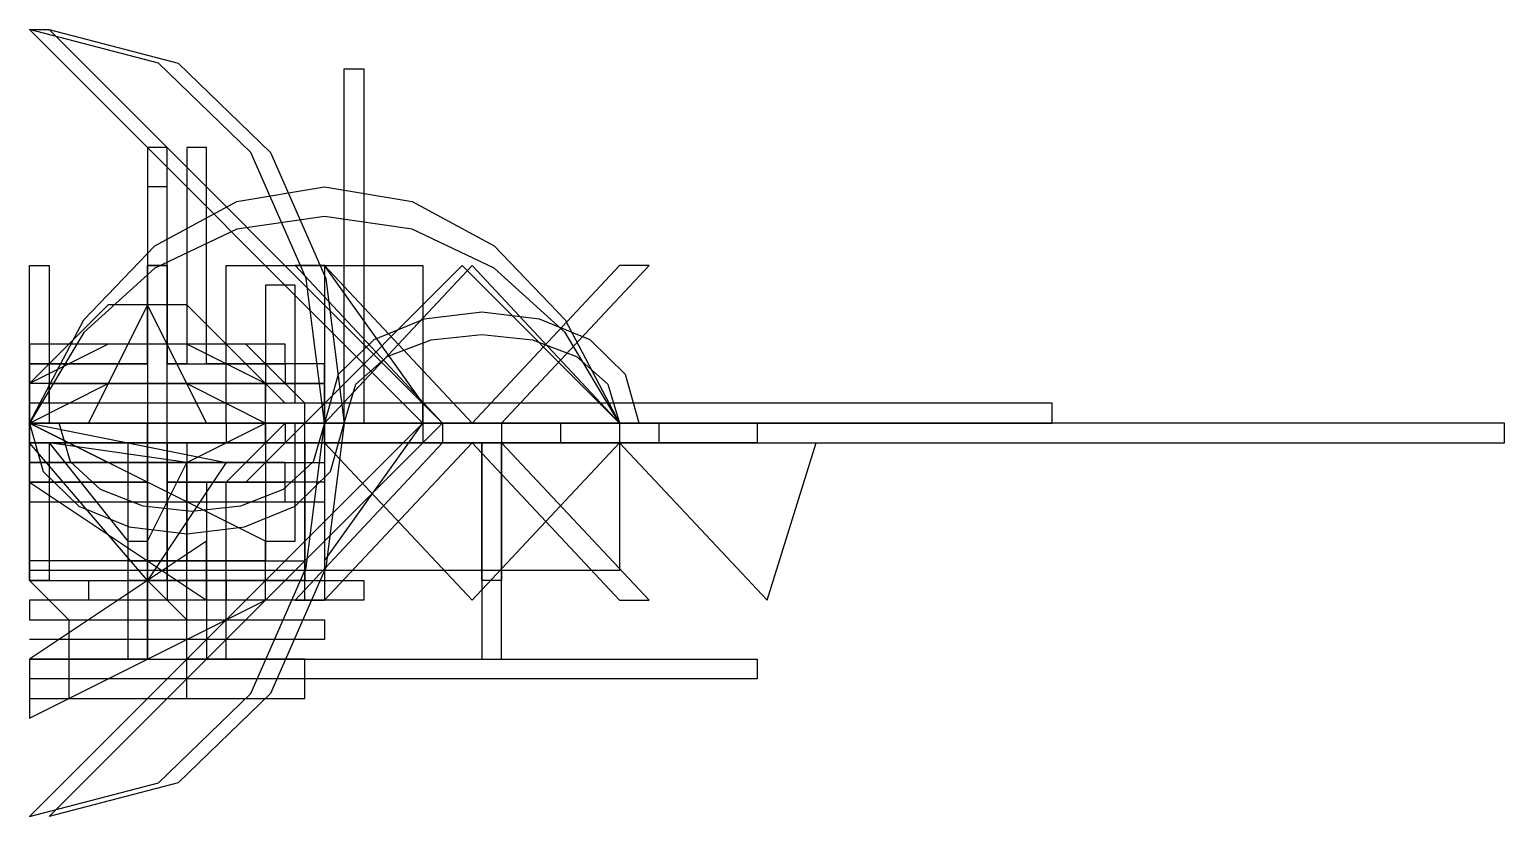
# Model space of a CAD drawing. Extents: x 0 to 75, y -20 to 20.
import ezdxf

# ---------------------------------------------------------------- set-up
doc = ezdxf.new("R2010")
doc.units = 0
doc.layers.get('0').update_dxf_attribs({"linetype": 'CONTINUOUS'})

msp = doc.modelspace()

# ---------------------------------------------------------------- linework, layer by layer
for p, q in [((0, 20), (1, 20)), ((20, 0), (0, 20)), ((0, 20), (1, 20)), ((1, 20), (21, 0)), ((16, 0), (16, 18)), ((16, 18), (17, 18)), ((16, 0), (16, 18)), ((16, 18), (17, 18)), ((16, 0), (16, 18)), ((16, 18), (17, 18)), ((16, 0), (16, 18)), ((16, 18), (17, 18)), ((17, 18), (17, 0)), ((17, 18), (17, 0)), ((17, 18), (17, 0)), ((17, 18), (17, 0)), ((7, 14), (6, 14)), ((6, 14), (6, 3)), ((7, 3), (7, 14)), ((9, 14), (8, 14)), ((8, 14), (8, 3)), ((9, 3), (9, 14)), ((7, 12), (6, 12)), ((6, 12), (6, 0)), ((7, 12), (6, 12)), ((6, 12), (6, 0)), ((7, 12), (6, 12)), ((6, 12), (6, 0)), ((7, 12), (6, 12)), ((6, 12), (6, 0)), ((7, 0), (7, 12)), ((7, 0), (7, 12)), ((7, 0), (7, 12)), ((7, 0), (7, 12)), ((0, 0), (0, 8)), ((0, 8), (1, 8)), ((0, 0), (0, 8)), ((0, 8), (1, 8)), ((0, 0), (0, 8)), ((0, 8), (1, 8)), ((0, 0), (0, 8)), ((0, 8), (1, 8)), ((1, 8), (1, 0)), ((1, 8), (1, 0)), ((1, 8), (1, 0)), ((1, 8), (1, 0)), ((6, 3), (6, 8)), ((6, 8), (7, 8)), ((7, 8), (6, 8)), ((6, 8), (6, 0)), ((7, 8), (7, 3)), ((7, 0), (7, 8)), ((10, 0), (10, 8)), ((10, 8), (20, 8)), ((15, 8), (13.5, 8)), ((13.5, 8), (21, 0)), ((22, 8), (14, 0)), ((22.5, 8), (15, 0)), ((20, 1), (15, 8)), ((15, 8), (15, 1)), ((22.5, 0), (15, 8)), ((15, 8), (15, 0)), ((20, 1), (15, 8)), ((15, 8), (15, 1)), ((22.5, 0), (15, 8)), ((20, 8), (20, 0)), ((30, 0), (22, 8)), ((30, 0), (22.5, 8)), ((30, 8), (22.5, 0)), ((24, 0), (31.5, 8)), ((31.5, 8), (30, 8)), ((13.5, 7), (12, 7)), ((12, 7), (12, 1)), ((13.5, 1), (13.5, 7)), ((4, 6), (0, 2)), ((6, 6), (3, 0)), ((6, 6), (3, 0)), ((8, 6), (4, 6)), ((9, 0), (6, 6)), ((9, 0), (6, 6)), ((12, 2), (8, 6)), ((13, 4), (0, 4)), ((0, 4), (0, 3)), ((4, 4), (0, 2)), ((4, 4), (0, 2)), ((8, 4), (4, 4)), ((8, 4), (4, 4)), ((12, 2), (8, 4)), ((12, 2), (8, 4)), ((11, 4), (10, 4)), ((10, 4), (13, 1)), ((11, 4), (10, 4)), ((10, 4), (13, 1)), ((14, 1), (11, 4)), ((14, 1), (11, 4)), ((13, 3), (13, 4)), ((0, 3), (6, 3)), ((0, 3), (6, 3)), ((6, 3), (0, 3)), ((0, 3), (0, 0)), ((6, 3), (6, -3)), ((7, 3), (13, 3)), ((7, -3), (7, 3)), ((7, 3), (13, 3)), ((8, 3), (7, 3)), ((15, 3), (9, 3)), ((13, 3), (13, 2)), ((15, 2), (15, 3)), ((13, 2), (0, 2)), ((0, 0), (4, 2)), ((0, 2), (0, 0)), ((0, 0), (4, 2)), ((0, 2), (0, 0)), ((0, 2), (0, 0)), ((1, 1), (1, 2)), ((1, 2), (15, 2)), ((4, 2), (8, 2)), ((4, 2), (8, 2)), ((8, 2), (12, 0)), ((8, 2), (12, 0)), ((12, 0), (12, 2)), ((12, 0), (12, 2)), ((15, 2), (12, 2)), ((15, 0), (15, 2)), ((15, 1), (0, 1)), ((13, 1), (0, 1)), ((15, 1), (0, 1)), ((12, 1), (0, 1)), ((0, 1), (0, 0)), ((13, 1), (0, 1)), ((15, 1), (1, 1)), ((52, 1), (13.5, 1)), ((14, 0), (14, 1)), ((14, 0), (14, 1)), ((15, 0), (15, 1)), ((20, 0), (20, 1)), ((20, 0), (20, 1)), ((52, 0), (52, 1)), ((6, 0), (0, 0)), ((15, 0), (0, 0)), ((0, 0), (15, 0)), ((0, 0), (24, 0)), ((0, -8), (0, 0)), ((0, 0), (15, 0)), ((0, 0), (15, 0)), ((0, 0), (20, 0)), ((0, 0), (10, -2)), ((6, 0), (0, 0)), ((1.5, 0), (0, 0)), ((0, 0), (15, 0)), ((0, -3), (0, 0)), ((0, 0), (37, 0)), ((0, 0), (21, 0)), ((6, 0), (0, 0)), ((0, 0), (0, -4)), ((15, 0), (0, 0)), ((0, 0), (27, 0)), ((0, 0), (13, 0)), ((0, 0), (0, -2)), ((14, 0), (0, 0)), ((0, 0), (13, 0)), ((0, -1), (0, 0)), ((75, 0), (0, 0)), ((6, 0), (0, 0)), ((3, 0), (0, 0)), ((0, 0), (4, -2)), ((6, 0), (0, 0)), ((0, 0), (15, 0)), ((0, 0), (10, 0)), ((0, 0), (30, 0)), ((0, -7.5), (0, 0)), ((0, 0), (10, 0)), ((0, -1), (0, 0)), ((0, -1), (0, 0)), ((0, -1), (0, 0)), ((0, 0), (0, -3)), ((12, -6), (0, 0)), ((0, 0), (15, 0)), ((21, 0), (0, 0)), ((14, 0), (0, 0)), ((0, 0), (12, 0)), ((0, -20), (20, 0)), ((0, 0), (0, -8)), ((6, 0), (0, 0)), ((0, 0), (0, -8)), ((6, 0), (0, 0)), ((0, 0), (0, -8)), ((6, 0), (0, 0)), ((0, 0), (0, -8)), ((6, 0), (0, 0)), ((0, 0), (0, -8)), ((6, 0), (0, 0)), ((3, 0), (0, 0)), ((0, 0), (0, -4)), ((0, 0), (13, 0)), ((1, 0), (16, 0)), ((1, 0), (16, 0)), ((1, 0), (16, 0)), ((1, 0), (16, 0)), ((21, 0), (1, -20)), ((6, -8), (6, 0)), ((6, -8), (6, 0)), ((6, -8), (6, 0)), ((6, -8), (6, 0)), ((6, -8), (6, 0)), ((15, 0), (7, 0)), ((15, 0), (7, 0)), ((15, 0), (7, 0)), ((15, 0), (7, 0)), ((15, 0), (7, 0)), ((8, -2), (12, 0)), ((12, 0), (9, 0)), ((12, 0), (9, 0)), ((13, 0), (10, -3)), ((10, 0), (10, -1)), ((13, 0), (10, -3)), ((11, -3), (14, 0)), ((11, -3), (14, 0)), ((12, -1), (12, 0)), ((12, 0), (15, 0)), ((12, 0), (12, -6)), ((12, -1), (12, 0)), ((13, 0), (13, -1)), ((13.5, -6), (13.5, 0)), ((13.5, 0), (52, 0)), ((14, -2), (14, 0)), ((15, -1), (15, 0)), ((15, 0), (15, -7)), ((15, -7), (20, 0)), ((15, 0), (15, -1)), ((15, 0), (15, -1)), ((15, -1), (15, 0)), ((15, 0), (15, -1)), ((15, -1), (15, 0)), ((15, -1), (15, 0)), ((15, -1), (15, 0)), ((15, 0), (15, -7)), ((15, -7), (20, 0)), ((17, 0), (32, 0)), ((17, 0), (32, 0)), ((17, 0), (32, 0)), ((20, 0), (20, -1)), ((20, 0), (30, 0)), ((21, 0), (21, -1)), ((75, 0), (22.5, 0)), ((24, 0), (24, -8)), ((75, 0), (24, 0)), ((27, 0), (27, -1)), ((75, 0), (30, 0)), ((30, 0), (31, 0)), ((30, 0), (30, -1)), ((30, 0), (30, -7.5)), ((75, 0), (30, 0)), ((32, 0), (32, -1)), ((32, 0), (32, -1)), ((32, 0), (32, -1)), ((37, 0), (37, -1)), ((75, -1), (75, 0)), ((75, -1), (75, 0)), ((75, -1), (75, 0)), ((75, -1), (75, 0)), ((75, -1), (75, 0)), ((0, -1), (15, -1)), ((0, -1), (15, -1)), ((7, -1), (0, -1)), ((7, -1), (0, -1)), ((20, -1), (0, -1)), ((0, -1), (0, -8)), ((6, -8), (0, -1)), ((0, -1), (1, -1)), ((0, -1), (15, -1)), ((37, -1), (0, -1)), ((14, -1), (0, -1)), ((0, -1), (0, -8)), ((0, -1), (15, -1)), ((0, -1), (15, -1)), ((27, -1), (0, -1)), ((6, -1), (0, -1)), ((0, -1), (15, -1)), ((0, -1), (15, -1)), ((0, -1), (12, -1)), ((0, -1), (15, -1)), ((30, -1), (0, -1)), ((10, -1), (0, -1)), ((0, -1), (0, -8)), ((32, -1), (0, -1)), ((32, -1), (0, -1)), ((32, -1), (0, -1)), ((0, -1), (21, -1)), ((0, -1), (75, -1)), ((0, -1), (12, -1)), ((23, -1), (1, -1)), ((1, -1), (1, -8)), ((1, -1), (5, -6)), ((8, -2), (1, -1)), ((15, -1), (1, -1)), ((1, -1), (1, -2)), ((5, -1), (5, -12)), ((6, -12), (6, -1)), ((6, -8), (6, -1)), ((7, -7), (7, -1)), ((7, -7), (7, -1)), ((13, -1), (7, -1)), ((7, -1), (7, -8)), ((15, -1), (8, -1)), ((8, -1), (8, -7)), ((15, -1), (8, -1)), ((8, -1), (8, -7)), ((21, -1), (13.5, -9)), ((21, -1), (14, -1)), ((14, -1), (14, -8)), ((14, -9), (14, -1)), ((15, -1), (22.5, -9)), ((15, -1), (15, -9)), ((15, -9), (22.5, -1)), ((15, -1), (22.5, -9)), ((15, -9), (22.5, -1)), ((22.5, -9), (30, -1)), ((22.5, -1), (75, -1)), ((22.5, -9), (30, -1)), ((22.5, -1), (30, -9)), ((23, -8), (23, -1)), ((23, -1), (23, -12)), ((24, -12), (24, -1)), ((31.5, -9), (24, -1)), ((24, -1), (75, -1)), ((30, -1), (75, -1)), ((30, -1), (37.5, -9)), ((37.5, -9), (40, -1)), ((40, -1), (75, -1)), ((13, -2), (0, -2)), ((0, -2), (6, -2)), ((1, -2), (15, -2)), ((4, -2), (8, -2)), ((10, -2), (6, -8)), ((6, -6), (8, -2)), ((6, -2), (6, -12)), ((8, -12), (8, -2)), ((8, -2), (14, -2)), ((13, -3), (13, -2)), ((15, -2), (15, -3)), ((0, -3), (6, -3)), ((6, -3), (0, -3)), ((6, -3), (0, -3)), ((0, -7), (0, -3)), ((0, -3), (9, -9)), ((0, -7), (0, -3)), ((6, -3), (6, -8)), ((6, -9), (6, -3)), ((7, -8), (7, -3)), ((7, -3), (13, -3)), ((8, -3), (7, -3)), ((7, -3), (7, -9)), ((13, -3), (7, -3)), ((8, -9), (8, -3)), ((15, -3), (9, -3)), ((9, -3), (9, -9)), ((9, -3), (9, -12)), ((10, -12), (10, -3)), ((10, -3), (11, -3)), ((10, -3), (11, -3)), ((13, -4), (13, -3)), ((0, -4), (13, -4)), ((0, -4), (12, -4)), ((0, -4), (15, -4)), ((0, -4), (12, -4)), ((12, -4), (12, -7)), ((12, -4), (12, -7)), ((9, -6), (0, -12)), ((5, -6), (6, -6)), ((9, -9), (9, -6)), ((12, -9), (12, -6)), ((12, -6), (13.5, -6)), ((12, -7), (0, -7)), ((12, -7), (0, -7)), ((30, -7.5), (0, -7.5)), ((5, -7), (14, -7)), ((8, -7), (7, -7)), ((8, -7), (7, -7)), ((14, -7), (14, -8)), ((0, -8), (15, -8)), ((1, -8), (0, -8)), ((0, -8), (9, -8)), ((0, -8), (10, -8)), ((0, -8), (3, -8)), ((0, -8), (2, -10)), ((0, -8), (2, -10)), ((0, -8), (2, -10)), ((0, -8), (2, -10)), ((0, -8), (2, -10)), ((3, -8), (3, -9)), ((14, -8), (5, -8)), ((6, -8), (7, -8)), ((7, -8), (6, -8)), ((8, -10), (6, -8)), ((8, -10), (6, -8)), ((8, -10), (6, -8)), ((8, -10), (6, -8)), ((8, -10), (6, -8)), ((9, -8), (9, -9)), ((10, -8), (10, -9)), ((14, -8), (17, -8)), ((15, -8), (15, -9)), ((17, -8), (17, -9)), ((24, -8), (23, -8)), ((15, -9), (0, -9)), ((0, -9), (0, -10)), ((9, -9), (0, -9)), ((10, -9), (0, -9)), ((3, -9), (0, -9)), ((0, -15), (12, -9)), ((7, -9), (6, -9)), ((9, -9), (8, -9)), ((13.5, -9), (15, -9)), ((17, -9), (14, -9)), ((30, -9), (31.5, -9)), ((0, -10), (15, -10)), ((2, -10), (2, -14)), ((2, -10), (2, -14)), ((2, -10), (2, -14)), ((2, -10), (2, -14)), ((2, -10), (2, -14)), ((8, -14), (8, -10)), ((8, -14), (8, -10)), ((8, -14), (8, -10)), ((8, -14), (8, -10)), ((8, -14), (8, -10)), ((15, -10), (15, -11)), ((15, -11), (0, -11)), ((0, -12), (37, -12)), ((6, -12), (0, -12)), ((0, -12), (0, -14)), ((0, -12), (0, -15)), ((5, -12), (6, -12)), ((14, -12), (8, -12)), ((9, -12), (10, -12)), ((14, -14), (14, -12)), ((23, -12), (24, -12)), ((37, -12), (37, -13)), ((37, -13), (0, -13)), ((0, -14), (14, -14)), ((2, -14), (8, -14)), ((2, -14), (8, -14)), ((2, -14), (8, -14)), ((2, -14), (8, -14)), ((2, -14), (8, -14))]:
    msp.add_line(p, q)
for points in [[(0, -20), (6.5625, -18.28125), (11.25, -13.75), (14.0625, -7.34375), (15, 0), (14.0625, 7.34375), (11.25, 13.75), (6.5625, 18.28125), (0, 20)], [(1, 20), (7.5625, 18.28125), (12.25, 13.75), (15.0625, 7.34375), (16, 0), (15.0625, -7.34375), (12.25, -13.75), (7.5625, -18.28125), (1, -20)], [(0, 0), (2.76562, 5.25), (6.375, 9), (10.54688, 11.25), (15, 12), (19.45312, 11.25), (23.625, 9), (27.23438, 5.25), (30, 0)], [(30, 0), (27.23438, 4.59375), (23.625, 7.875), (19.45312, 9.84375), (15, 10.5), (10.54688, 9.84375), (6.375, 7.875), (2.76562, 4.59375), (0, 0)], [(31, 0), (30.3125, 2.46094), (28.5, 4.21875), (25.9375, 5.27344), (23, 5.625), (20.0625, 5.27344), (17.5, 4.21875), (15.6875, 2.46094), (15, 0)], [(16, 0), (16.60156, 1.96875), (18.1875, 3.375), (20.42969, 4.21875), (23, 4.5), (25.57031, 4.21875), (27.8125, 3.375), (29.39844, 1.96875), (30, 0)], [(0, 0), (0.6875, -2.46094), (2.5, -4.21875), (5.0625, -5.27344), (8, -5.625), (10.9375, -5.27344), (13.5, -4.21875), (15.3125, -2.46094), (16, 0)], [(15, 0), (14.41992, -1.96875), (12.89062, -3.375), (10.72852, -4.21875), (8.25, -4.5), (5.77148, -4.21875), (3.60938, -3.375), (2.08008, -1.96875), (1.5, 0)]]:
    msp.add_lwpolyline(points)

doc.saveas('drawing.dxf')
